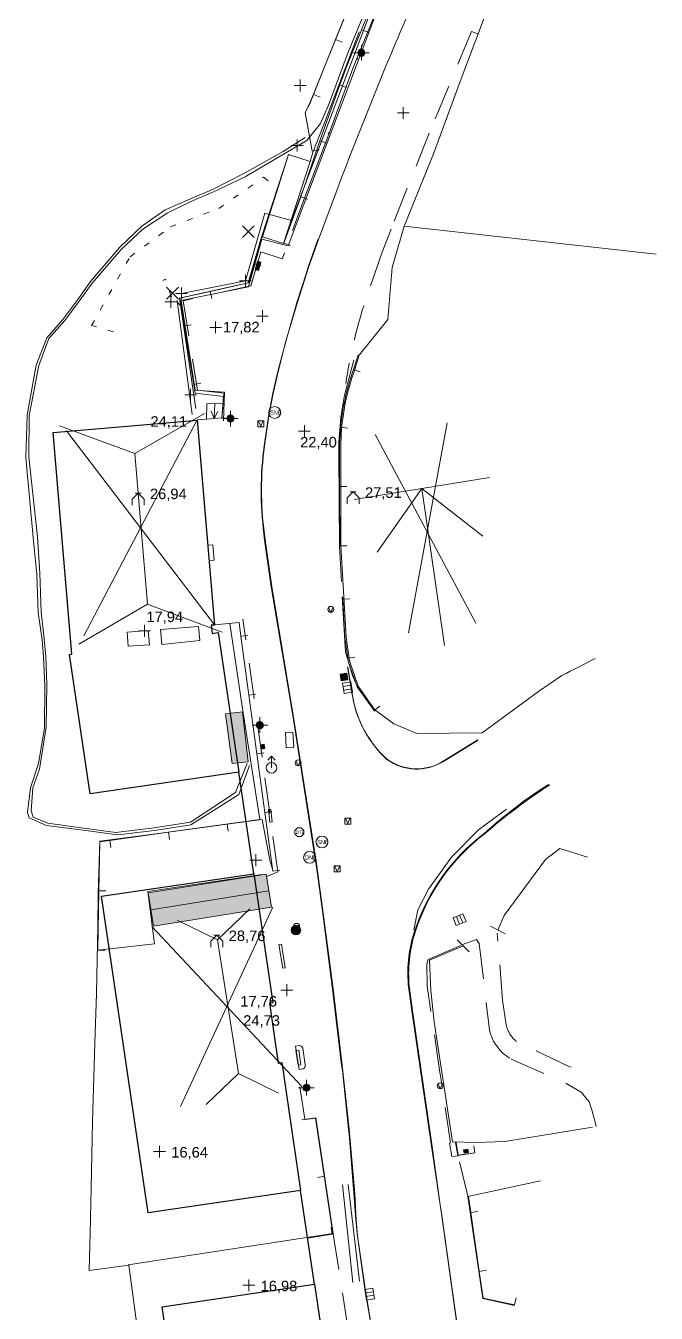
# Model space of a CAD drawing. Header units: metres. Extents: x 102202 to 102550, y 6536111 to 6536964.
# Drawn here: x 102205.6 to 102258.8, y 6536503.3 to 6536611.9 of the extents above; entities that cross this region are included whole.
import ezdxf
from ezdxf.enums import TextEntityAlignment as Align

# ---------------------------------------------------------------- set-up
doc = ezdxf.new("R2010")
doc.units = ezdxf.units.M
for name, pattern in [('BH90_AGOSLAGSGR', [1.5, 0.5, -1, 0]), ('BH90_GRANS_VAGOMR_BEF', [11, 6, -2, 1, -2]), ('BH90_KBK_BEF', [5, 3, -2]), ('BH90_KBK_GC', [3, 1, -2, 0]), ('Elledning', [0]), ('HELDRAGEN', [0]), ('Heldragen__skalber__', [0])]:
    doc.linetypes.add(name, pattern=pattern)
for name, color, linetype, lineweight in [('Anläggning  linje - Övrigt', 7, 'HELDRAGEN', 0), ('Höjdinformation  linje - Taknockslinje', 5, 'HELDRAGEN', 0), ('Höjdinformation  punkt - Berghöjd', 1, 'HELDRAGEN', 0), ('Höjdinformation  punkt - Takhöjd', 1, 'HELDRAGEN', 0), ('Höjdtext - Takfotsetikett', 7, 'HELDRAGEN', 0), ('Höjdtext - Takhöjdsetikett nybyggnadskarta', 7, 'HELDRAGEN', 0), ('Kommunikation  linje - Kantsten ök', 7, 'HELDRAGEN', 0), ('Ledningsanordning - Elanordning', 7, 'HELDRAGEN', 0), ('Markanordning  punkt - Grindstolpe', 7, 'HELDRAGEN', 0), ('Terrängpunkt - Gatupunkt', 7, 'HELDRAGEN', 0), ('VA  punkt - Avstängningsventil', 5, 'HELDRAGEN', 0), ('VA  punkt - Brandpost', 5, 'HELDRAGEN', 0), ('VA  punkt - Luftningsbrunn  vatten', 1, 'HELDRAGEN', 0), ('VA  punkt - NB spill', 1, 'HELDRAGEN', 0), ('VA  punkt - SB spill', 1, 'HELDRAGEN', 0), ('VA  punkt - Servisventil', 5, 'HELDRAGEN', 0), ('Väganordning  linje - Vägräcke', 7, 'BH90_GRANS_VAGOMR_BEF', 0), ('Vägkant  linje - Gång- och cykelbana', 7, 'BH90_KBK_GC', 0), ('Vägkant  linje - Gångbana', 7, 'BH90_KBK_GC', 0), ('Vägkant  linje - Körbana', 7, 'BH90_KBK_BEF', 0), ('Vägkant  linje - Körbana på tomt', 7, 'BH90_KBK_BEF', 0), ('Övrigt  linje - Stödmur  underkant', 7, 'HELDRAGEN', 0)]:
    doc.layers.add(name, color=color, linetype=linetype, lineweight=lineweight)
for name, color, linetype, lineweight, true_color in [('Byggnad  linje - Komplementbyggnad', 7, 'HELDRAGEN', 9, 0x804000), ('Byggnad  linje - Övrig byggnad', 7, 'HELDRAGEN', 9, 0x804000), ('Byggnadstillbehör  linje - Altan', 7, 'HELDRAGEN', 0, 0x804000), ('Byggnadstillbehör  linje - Trappa', 7, 'HELDRAGEN', 0, 0x804000), ('El- och telenät  linje - Telekabel  utsatt', 7, 'HELDRAGEN', 0, 0xff8000), ('Höjdinformation  linje - Markbrytlinje', 7, 'HELDRAGEN', 0, 0x5f9ea0), ('Höjdinformation  linje - Markhöjdslinje', 7, 'HELDRAGEN', 0, 0x800080), ('Höjdinformation  linje - Takbrytlinje', 7, 'HELDRAGEN', 0, 0x800080), ('Kartografi  linje  bebyggelse - Byggnad  beteckning', 7, 'HELDRAGEN', 0, 0x804000), ('Kartografi  linje  bebyggelse - Byggnadstillbehör  beteckning', 7, 'HELDRAGEN', 0, 0x804000), ('Kartografisk text höjd och stomnät - Markhöjd_etikett', 9, 'HELDRAGEN', 0, 0x808080), ('Kartografisk text höjd och stomnät - Sockehöjd_etikett', 7, 'HELDRAGEN', 0, 0x804000), ('Ledning  linje - Elledning', 7, 'Elledning', 0, 0xff8000), ('Ledningsanordning - Teleanordning', 7, 'HELDRAGEN', 0, 0x800080), ('Markanordning  linje - Staket', 7, 'BH90_STAKET_V', 0, 0x059033), ('Markanordning  linje - Stödmur', 7, 'Continuous', 0, 0x666666), ('Markanordning  linje - Övrigt', 7, 'HELDRAGEN', 0, 0x666666), ('Markkantlinje - Övrig mark', 7, 'BH90_AGOSLAGSGR', 0, 0x008000), ('Terrängpunkt - Markhöjd', 7, 'HELDRAGEN', 0, 0x008000), ('Terrängpunkt - Ospecificerad', 7, 'HELDRAGEN', 0, 0x804000), ('VA  punkt - NB dag', 7, 'HELDRAGEN', 0, 0x008000), ('VA  punkt - RB', 7, 'HELDRAGEN', 0, 0x008000), ('VA  punkt - TB dag', 7, 'HELDRAGEN', 0, 0x008000)]:
    doc.layers.add(name, color=color, linetype=linetype, lineweight=lineweight, true_color=true_color)
doc.layers.add('Nybyggnad', color=4, linetype='Continuous')
doc.styles.add('Arial', font='arial.ttf')
doc.styles.add('Arial Narrow', font='ARIALN.TTF')
doc.linetypes.add('BH90_STAKET_V', pattern='A,0,[1,tcsingleline.shx,S=0.707107,R=135,X=2.5,Y=0],0,[1,tcsingleline.shx,S=0.707107,R=135,X=2,Y=0],0,[1,tcsingleline.shx,S=2.5,R=0,X=0,Y=0],0,[1,tcsingleline.shx,S=2.5,R=0,X=2.5,Y=0],-5', length=5)

# ---------------------------------------------------------------- blocks, each defined once
blk = doc.blocks.new('Grind', base_point=(104265.542778, 6536174.27539))
at = {"color": 0, "linetype": 'Heldragen__skalber__', "lineweight": 13}
blk.add_lwpolyline([(104265.042778, 6536173.77539), (104266.042778, 6536174.77539)], dxfattribs=at)
blk = doc.blocks.new('Takhöjd', base_point=(103707.200883, 6535346.45879))
at = {"color": 36, "true_color": 0x804000}
for points in [[(103707.200883, 6535346.95879), (103706.700883, 6535346.45879), (103706.700883, 6535345.95879)], [(103706.950883, 6535346.95879), (103707.450883, 6535346.95879)], [(103707.200883, 6535346.95879), (103707.700883, 6535346.45879), (103707.700883, 6535345.95879)]]:
    blk.add_lwpolyline(points, dxfattribs=at)
blk = doc.blocks.new('Kryss', base_point=(106305.106, 6538322.0946))
at = {"color": 0, "linetype": 'HELDRAGEN'}
for points in [[(106304.606, 6538321.5946), (106305.606, 6538322.5946)], [(106304.606, 6538322.5946), (106305.606, 6538321.5946)]]:
    blk.add_lwpolyline(points, dxfattribs=at)
blk = doc.blocks.new('HP', base_point=(102080.709706, 6536617.60651))
for points in [[(102080.709706, 6536617.10651), (102080.709706, 6536618.10651)], [(102080.209706, 6536617.60651), (102081.209706, 6536617.60651)]]:
    blk.add_lwpolyline(points)
blk = doc.blocks.new('Belysningsstolpe', base_point=(102676.543195, 6537864.24634, 6.866687))
at = {"true_color": 0xfafafa}
blk.add_hatch(color=7, dxfattribs=at).paths.add_polyline_path([(102676.843195, 6537864.24634, 1), (102676.243195, 6537864.24634, 0.9999999999)])
at = {"color": 30, "linetype": 'Heldragen__skalber__', "lineweight": 9, "true_color": 0xff8000, "elevation": 6.866687}
for points in [[(102676.543195, 6537864.54634), (102676.543195, 6537864.90634)], [(102676.243195, 6537864.24634), (102675.883195, 6537864.24634)], [(102676.543195, 6537863.94634), (102676.543195, 6537863.58634)], [(102676.843195, 6537864.24634), (102677.203195, 6537864.24634)]]:
    blk.add_lwpolyline(points, dxfattribs=at)
blk.add_lwpolyline([(102676.843195, 6537864.24634, 1), (102676.243195, 6537864.24634, 0.9999999999), (102676.843195, 6537864.24634)], format="xyb", close=True, dxfattribs=at)
blk = doc.blocks.new('Kabelskåp', base_point=(103540.74183, 6537148.87219, 10.10918))
at = {"color": 30, "true_color": 0xff8000, "elevation": 10.10918}
blk.add_lwpolyline([(103540.36683, 6537149.02219), (103541.11683, 6537149.02219), (103541.11683, 6537148.72219), (103540.36683, 6537148.72219)], close=True, dxfattribs=at)
for points in [[(103541.11683, 6537148.97219), (103540.36683, 6537148.97219)], [(103541.11683, 6537148.92219), (103540.36683, 6537148.92219)], [(103541.11683, 6537148.87219), (103540.36683, 6537148.87219)], [(103541.11683, 6537148.82219), (103540.36683, 6537148.82219)], [(103541.11683, 6537148.77219), (103540.36683, 6537148.77219)]]:
    blk.add_lwpolyline(points, dxfattribs=at)
blk = doc.blocks.new('Telekabelskåp', base_point=(102282.565803, 6538228.93629))
at = {"color": 216, "true_color": 0x800080}
blk.add_lwpolyline([(102282.378303, 6538228.78629), (102282.753303, 6538228.78629), (102282.753303, 6538229.08629), (102282.378303, 6538229.08629)], close=True, dxfattribs=at)
for points in [[(102282.378303, 6538229.03629), (102282.753303, 6538229.03629)], [(102282.378303, 6538228.98629), (102282.753303, 6538228.98629)], [(102282.378303, 6538228.93629), (102282.753303, 6538228.93629)], [(102282.378303, 6538228.88629), (102282.753303, 6538228.88629)], [(102282.378303, 6538228.83629), (102282.753303, 6538228.83629)]]:
    blk.add_lwpolyline(points, dxfattribs=at)
blk = doc.blocks.new('Servisventil', base_point=(102222.552103, 6536575.7369))
at = {"color": 5}
blk.add_lwpolyline([(102222.366577, 6536575.90447), (102222.552103, 6536575.4869), (102222.737628, 6536575.90447)], dxfattribs=at)
blk.add_circle((102222.552103, 6536575.7369), 0.25, dxfattribs=at)
blk = doc.blocks.new('Rännstensbrunn', base_point=(102231.916048, 6536554.37006))
at = {"color": 96, "true_color": 0x008000}
blk.add_lwpolyline([(102231.466048, 6536554.72006), (102232.366048, 6536554.72006), (102232.366048, 6536554.02006), (102231.466048, 6536554.02006)], close=True, dxfattribs=at)
for points in [[(102231.766048, 6536554.72006), (102231.766048, 6536554.02006)], [(102232.066048, 6536554.72006), (102232.066048, 6536554.02006)]]:
    blk.add_lwpolyline(points, dxfattribs=at)
blk = doc.blocks.new('Brandpost', base_point=(102234.726017, 6536561.92344))
blk.add_hatch(color=5).paths.add_polyline_path([(102234.446017, 6536561.64344), (102234.446017, 6536562.20344), (102235.006017, 6536562.20344), (102235.006017, 6536561.64344)])
at = {"color": 5}
blk.add_lwpolyline([(102234.446017, 6536561.64344), (102234.446017, 6536562.20344), (102235.006017, 6536562.20344), (102235.006017, 6536561.64344)], close=True, dxfattribs=at)
blk = doc.blocks.new('Avstängningsventil', base_point=(102222.52734, 6536574.88349))
at = {"color": 5}
blk.add_lwpolyline([(102222.27734, 6536574.63349), (102222.27734, 6536575.13349), (102222.77734, 6536575.13349), (102222.77734, 6536574.63349)], close=True, dxfattribs=at)
blk.add_lwpolyline([(102222.341814, 6536575.09228), (102222.52734, 6536574.67471), (102222.712866, 6536575.09228)], dxfattribs=at)
blk = doc.blocks.new('Nedstigningsbrunn spill', base_point=(102221.218769, 6536536.84013))
blk.add_circle((102221.218769, 6536536.84013), 0.5)
at = {"style": 'Arial Narrow', "width": 1}
blk.add_text('SNB', height=0.35, dxfattribs=at).set_placement((102220.815718, 6536536.66068))
blk = doc.blocks.new('Spolbrunn spill', base_point=(102220.20778, 6536527.08002))
for points in [[(102219.85778, 6536526.88637), (102219.85778, 6536527.27367)], [(102219.90778, 6536526.81545), (102219.90778, 6536527.3446)], [(102219.95778, 6536526.76777), (102219.95778, 6536527.39227)], [(102220.00778, 6536526.73361), (102220.00778, 6536527.42643)], [(102220.05778, 6536526.70921), (102220.05778, 6536527.45083)], [(102220.10778, 6536526.69272), (102220.10778, 6536527.46732)], [(102220.15778, 6536526.68316), (102220.15778, 6536527.47688)], [(102220.20778, 6536526.68002), (102220.20778, 6536527.48002)], [(102220.25778, 6536526.68316), (102220.25778, 6536527.47688)], [(102220.30778, 6536526.69272), (102220.30778, 6536527.46732)], [(102220.35778, 6536526.70921), (102220.35778, 6536527.45083)], [(102220.40778, 6536526.73361), (102220.40778, 6536527.42643)], [(102220.45778, 6536526.76777), (102220.45778, 6536527.39227)], [(102220.50778, 6536526.81545), (102220.50778, 6536527.3446)], [(102220.55778, 6536526.88637), (102220.55778, 6536527.27367)]]:
    blk.add_lwpolyline(points)
blk.add_circle((102220.20778, 6536527.08002), 0.4)
blk = doc.blocks.new('Nedstigningsbrunn dag', base_point=(102218.994955, 6536536.63797))
at = {"color": 96, "true_color": 0x008000}
blk.add_circle((102218.994955, 6536536.63797), 0.5, dxfattribs=at)
at = {"color": 96, "true_color": 0x008000, "style": 'Arial Narrow', "width": 1}
blk.add_text('DNB', height=0.35, dxfattribs=at).set_placement((102218.591904, 6536536.45851))
blk = doc.blocks.new('Tillsynsbrunn dag', base_point=(102223.050323, 6536539.80558))
at = {"color": 96, "true_color": 0x008000}
blk.add_lwpolyline([(102222.890323, 6536539.43898), (102223.210323, 6536539.43899), (102223.427923, 6536539.67359), (102223.427923, 6536539.93755), (102223.210323, 6536540.17218), (102222.890323, 6536540.17219), (102222.672719, 6536539.93754), (102222.672719, 6536539.6736)], close=True, dxfattribs=at)
at = {"color": 96, "true_color": 0x008000, "style": 'Arial Narrow'}
blk.add_text('DTB', height=0.28, dxfattribs=at).set_placement((102222.727882, 6536539.66201))
blk = doc.blocks.new('Luftningsbrunn vatten', base_point=(102221.220304, 6536534.06002))
at = {"color": 5}
for points in [[(102220.919849, 6536534.70398), (102221.220304, 6536535.06002), (102221.520758, 6536534.70398)], [(102221.220304, 6536534.06002), (102221.220304, 6536535.06002)]]:
    blk.add_lwpolyline(points, dxfattribs=at)
at = {"color": 5, "lineweight": 15}
blk.add_circle((102221.220304, 6536534.06002), 0.45, dxfattribs=at)

msp = doc.modelspace()

# ---------------------------------------------------------------- hatches: boundary and pattern name
at = {"layer": 'Byggnad  linje - Komplementbyggnad', "true_color": 0xd3cebc}
msp.add_hatch(color=9, dxfattribs=at).paths.add_polyline_path([(102226.38, 6536537.52), (102225.93, 6536540.32), (102215.97, 6536538.73), (102216.42, 6536535.92)])
at = {"layer": 'Byggnad  linje - Övrig byggnad', "true_color": 0xd3cebc}
msp.add_hatch(color=9, dxfattribs=at).paths.add_polyline_path([(102223.05, 6536549.64), (102222.51, 6536553.84), (102223.93, 6536554.02), (102224.42, 6536549.8)])

# ---------------------------------------------------------------- linework, layer by layer
at = {"layer": 'Anläggning  linje - Övrigt', "linetype": 'HELDRAGEN'}
for points in [[(102227.81, 6536601.02, 13.87), (102225.61, 6536594.09, 17.68), (102227.38, 6536593.52, 17.75), (102229.63, 6536600.43, 13.91)], [(102220.9, 6536578.71, 0), (102220.91, 6536579.99, 0), (102222.29, 6536580.01, 0), (102222.2, 6536578.8, 17.75)]]:
    msp.add_polyline3d(points, close=True, dxfattribs=at)
at = {"layer": 'Byggnad  linje - Komplementbyggnad', "linetype": 'HELDRAGEN'}
msp.add_lwpolyline([(102226.38, 6536537.52), (102225.93, 6536540.32), (102215.97, 6536538.73), (102216.42, 6536535.92)], close=True, dxfattribs=at)
at = {"layer": 'Byggnad  linje - Övrig byggnad', "linetype": 'HELDRAGEN'}
msp.add_lwpolyline([(102223.05, 6536549.64), (102222.51, 6536553.84), (102223.93, 6536554.02), (102224.42, 6536549.8)], close=True, dxfattribs=at)
at = {"layer": 'Byggnadstillbehör  linje - Altan', "linetype": 'HELDRAGEN'}
msp.add_lwpolyline([(102217, 6536560.96), (102217.11, 6536559.7), (102220.32, 6536560.02), (102220.22, 6536561.22)], close=True, dxfattribs=at)
at = {"layer": 'Byggnadstillbehör  linje - Trappa', "linetype": 'HELDRAGEN'}
msp.add_lwpolyline([(102214.19, 6536560.72), (102214.29, 6536559.55), (102216.07, 6536559.67), (102215.97, 6536560.87)], close=True, dxfattribs=at)
at = {"layer": 'Byggnadstillbehör  linje - Trappa', "linetype": 'HELDRAGEN', "elevation": 17.52}
for points in [[(102229.01, 6536525.65, 0.296323), (102228.71, 6536525.86)], [(102229.04, 6536523.9, 0.316282), (102229.23, 6536524.22)]]:
    msp.add_lwpolyline(points, format="xyb", dxfattribs=at)
at = {"layer": 'Byggnadstillbehör  linje - Trappa', "linetype": 'HELDRAGEN'}
for points in [[(102221.12, 6536566.77, 17.92), (102221.54, 6536566.81, 17.93), (102221.43, 6536568.1, 17.92), (102221.01, 6536568.06, 17.92)], [(102227.01, 6536534.38, 17.73), (102227.21, 6536534.42, 17.73), (102227.54, 6536532.41, 17.71), (102227.33, 6536532.38, 17.71)], [(102228.64, 6536524.2, 17.7), (102228.86, 6536524.24, 17.7), (102228.68, 6536525.48, 17.7), (102228.44, 6536525.45, 17.54)]]:
    msp.add_polyline3d(points, close=True, dxfattribs=at)
for points in [[(102228.71, 6536525.86, 17.53), (102228.39, 6536525.8, 17.55), (102228.7, 6536523.85, 17.53)], [(102229.23, 6536524.22, 17.51), (102229.01, 6536525.65, 17.52)], [(102228.7, 6536523.85, 17.53), (102229.04, 6536523.9, 17.52)]]:
    msp.add_polyline3d(points, dxfattribs=at)
at = {"layer": 'El- och telenät  linje - Telekabel  utsatt', "color": 30, "linetype": 'HELDRAGEN', "true_color": 0xff8000}
for points in [[(102234.33, 6536613.25, 14.59), (102232.85, 6536609.65, 14.49), (102231.2, 6536605.19, 14.35), (102230.5, 6536603.63, 14.33), (102229.36, 6536602.21, 13.74), (102227.46, 6536601.08, 13.75), (102224.15, 6536599.15, 13.74), (102221.49, 6536597.88, 13.52), (102219.52, 6536597.03, 13.29), (102217.56, 6536596.07, 13.15), (102215.51, 6536594.72, 13.06), (102213.7, 6536593.01, 12.96), (102211.25, 6536590.17, 12.9), (102210.15, 6536588.66, 12.84), (102208.94, 6536587.01, 12.82), (102207.58, 6536585.49, 12.72), (102206.73, 6536583.22, 12.68), (102205.94, 6536579.02, 12.68), (102205.89, 6536575.51, 12.7), (102206.64, 6536568.78, 12.76), (102206.82, 6536565.7, 12.73), (102206.95, 6536562.41, 12.7), (102207.2, 6536560.16, 12.68), (102207.32, 6536558.65, 12.66), (102207.43, 6536556.33, 12.64), (102207.37, 6536552.71, 12.62), (102206.8, 6536549.18, 12.47), (102206.24, 6536547.6, 12.39), (102206.09, 6536545.66, 12.33), (102206.26, 6536545.12, 12.29), (102207.49, 6536544.63, 12.53), (102210.13, 6536544.24, 13.21), (102213.25, 6536543.84, 14.26), (102216.44, 6536544.23, 15.28), (102219.55, 6536544.69, 15.44), (102223.35, 6536547.21, 15.66), (102224.32, 6536549.66, 15.73)], [(102224.51, 6536549.47, 15.74), (102223.61, 6536547.04, 15.65), (102219.57, 6536544.49, 15.41), (102216.51, 6536543.99, 15.22), (102213.37, 6536543.62, 14.26), (102210.28, 6536544.05, 13.2), (102207.38, 6536544.43, 12.51), (102205.93, 6536545.06, 12.29), (102205.78, 6536545.54, 12.3), (102206.04, 6536547.59, 12.38), (102206.72, 6536549.65, 12.49), (102207.21, 6536552.63, 12.61), (102207.24, 6536556.2, 12.59), (102207.15, 6536558.66, 12.68), (102207.01, 6536560.07, 12.68), (102206.7, 6536562.4, 12.68), (102206.58, 6536565.63, 12.7), (102206.27, 6536568.72, 12.77), (102205.64, 6536575.47, 12.67), (102205.75, 6536579.05, 12.66), (102206.51, 6536583.26, 12.68), (102207.42, 6536585.57, 12.72), (102208.76, 6536587.11, 12.79), (102210.02, 6536588.79, 12.83), (102211.1, 6536590.31, 12.9), (102213.59, 6536593.21, 12.98), (102215.43, 6536594.97, 13.09), (102217.41, 6536596.35, 13.21), (102219.49, 6536597.26, 13.3), (102221.39, 6536598.08, 13.47), (102224.1, 6536599.44, 13.71), (102227.35, 6536601.28, 13.73), (102229.21, 6536602.45, 13.75)], [(102233.23, 6536505.87, 16.87), (102232.37, 6536514.1, 17.15)], [(102232.85, 6536514.13, 17.13), (102233.8, 6536505.98, 16.85)]]:
    msp.add_polyline3d(points, dxfattribs=at)
at = {"layer": 'Höjdinformation  linje - Markbrytlinje', "color": 135, "linetype": 'HELDRAGEN', "true_color": 0x5f9ea0}
msp.add_polyline3d([(102246.22, 6536545.81, 18.18), (102243.84, 6536544.06, 17.96), (102241.57, 6536541.75, 17.73), (102239.64, 6536539.04, 17.56), (102238.74, 6536537.3, 17.46), (102238.38, 6536535.59, 17.42)], dxfattribs=at)
at = {"layer": 'Höjdinformation  linje - Markhöjdslinje', "color": 216, "linetype": 'HELDRAGEN', "true_color": 0x800080}
for points in [[(102250, 6536659.21, 15.46), (102255.31, 6536655.93, 16.24), (102257.92, 6536646.38, 16.93), (102249.15, 6536637.12, 17.14), (102243.98, 6536630.21, 17.2), (102240.65, 6536624.42, 17.25), (102235.13, 6536612.72, 17.42), (102227.78, 6536593.33, 17.72), (102225.57, 6536593.88, 17.76), (102224.43, 6536589.87, 17.81), (102218.76, 6536588.72, 17.84), (102219.95, 6536581.14, 17.85), (102222.42, 6536580.97, 17.74), (102222.33, 6536578.55, 17.74)], [(102255.05, 6536644.54, 16.09), (102243.01, 6536630.28, 14.21), (102234.62, 6536612.76, 14.4), (102228.08, 6536595.46, 14.4), (102225.82, 6536596.07, 14), (102224.17, 6536590.38, 17.33), (102218.77, 6536589.3, 16.26)], [(102219.69, 6536579.09, 15.88), (102218.41, 6536588.71, 15.62)]]:
    msp.add_polyline3d(points, dxfattribs=at)
at = {"layer": 'Höjdinformation  linje - Takbrytlinje', "color": 216, "linetype": 'HELDRAGEN', "true_color": 0x800080}
for points in [[(102208.48, 6536578.14), (102214.85, 6536575.79), (102220.73, 6536579.17)], [(102239.06, 6536572.85), (102235.29, 6536567.47)], [(102239.06, 6536572.85), (102244.21, 6536568.83)], [(102222.22, 6536560.73), (102215.92, 6536563.09), (102210.11, 6536559.72)], [(102218.42, 6536536.43), (102221.82, 6536534.77), (102224.55, 6536537.38)], [(102226.98, 6536521.85), (102223.59, 6536523.5), (102220.86, 6536520.88)]]:
    msp.add_lwpolyline(points, dxfattribs=at)
at = {"layer": 'Höjdinformation  linje - Taknockslinje', "color": 5, "linetype": 'HELDRAGEN'}
for points in [[(102214.85, 6536575.79), (102215.92, 6536563.09)], [(102233.35, 6536571.93), (102244.78, 6536573.77)], [(102239.06, 6536572.85), (102240.99, 6536559.61)], [(102221.82, 6536534.77), (102223.59, 6536523.5)]]:
    msp.add_lwpolyline(points, dxfattribs=at)
at = {"layer": 'Kartografi  linje  bebyggelse - Byggnad  beteckning', "linetype": 'HELDRAGEN'}
for points in [[(102209.07, 6536577.7), (102221.58, 6536561.34)], [(102220.11, 6536578.65), (102210.54, 6536560.43)], [(102241.2, 6536578.4), (102237.93, 6536560.68)], [(102243.61, 6536561.5), (102235.12, 6536577.4)], [(102226.16, 6536538.91), (102216.19, 6536537.32)], [(102226.5, 6536537.53), (102218.7, 6536520.71)], [(102216.27, 6536535.89), (102228.93, 6536522.39)]]:
    msp.add_lwpolyline(points, dxfattribs=at)
at = {"layer": 'Kartografi  linje  bebyggelse - Byggnadstillbehör  beteckning', "linetype": 'HELDRAGEN'}
for points in [[(102221.6, 6536580), (102221.55, 6536578.75)], [(102221.86, 6536579.35), (102221.55, 6536578.75), (102221.28, 6536579.36)]]:
    msp.add_lwpolyline(points, dxfattribs=at)
at = {"layer": 'Kommunikation  linje - Kantsten ök', "color": 7, "linetype": 'HELDRAGEN'}
for points, elevation in [([(102225.76, 6536576.45, 0.066764), (102225.74, 6536569.03)], 17.68), ([(102236.16, 6536550, -0.177346), (102233.21, 6536555.42)], 17.53), ([(102240.86, 6536549.84, -0.303424), (102236.16, 6536550, -0.177346)], 17.96), ([(102244.33, 6536543.69, -0.034523), (102249.86, 6536547.85)], 18.05), ([(102238.56, 6536535.59, -0.151912), (102244.33, 6536543.69, -0.034523)], 17.5), ([(102237.98, 6536531.1, -0.099238), (102238.56, 6536535.59, -0.151912)], 17.38)]:
    msp.add_lwpolyline(points, format="xyb", dxfattribs=dict(at, elevation=elevation))
for points in [[(102230.3, 6536593.84, 17.64), (102229.48, 6536591.51, 17.67), (102229.34, 6536591.03, 17.62), (102228.55, 6536588.62, 17.68), (102227.58, 6536585.25, 17.67), (102226.95, 6536582.82, 17.67), (102226.5, 6536580.88, 17.68), (102226.12, 6536578.93, 17.69), (102225.76, 6536576.45, 17.68)], [(102225.74, 6536569.03, 17.68), (102225.78, 6536568.49, 17.74), (102226.36, 6536564.54, 17.7), (102228.19, 6536553.69, 17.6), (102230.08, 6536541.42, 17.53), (102230.19, 6536540.93, 17.44), (102230.71, 6536536.99, 17.41), (102230.78, 6536536.56, 17.46), (102231.53, 6536530.62, 17.38), (102232.29, 6536524.19, 17.3), (102232.36, 6536523.74, 17.24), (102232.89, 6536518.79, 17.15), (102232.92, 6536518.35, 17.2), (102233.34, 6536513.41, 17.09), (102233.5, 6536511.16, 16.98), (102233.63, 6536509.79, 16.94), (102234.23, 6536505.54, 16.8), (102234.94, 6536501.36, 16.75), (102235.86, 6536495.25, 16.59), (102237.13, 6536486.91, 16.42), (102237.03, 6536486.9, 16.42)], [(102233.21, 6536555.42, 17.51), (102232.81, 6536557.79, 17.48)], [(102243.79, 6536551.64, 18.3), (102240.86, 6536549.84, 17.96)], [(102240.69, 6536487.28, 16.48), (102240.26, 6536490.11, 16.57), (102240.31, 6536490.3, 16.58), (102242.92, 6536496.62, 16.65), (102242.11, 6536501.91, 16.74), (102240.74, 6536511.53, 17.01), (102240.6, 6536512.43, 16.99), (102239.9, 6536517.54, 17.11), (102238.28, 6536528.81, 17.37), (102237.98, 6536531.1, 17.38)]]:
    msp.add_polyline3d(points, dxfattribs=at)
at = {"layer": 'Ledning  linje - Elledning', "color": 30, "linetype": 'Elledning', "true_color": 0xff8000}
msp.add_polyline3d([(102226.43, 6536544.72, 17.57), (102226.32, 6536545.78, 17.56), (102226.12, 6536545.76, 17.56), (102226.24, 6536544.7, 17.57)], close=True, dxfattribs=at)
at = {"layer": 'Markanordning  linje - Staket', "color": 104, "linetype": 'BH90_STAKET_V', "true_color": 0x059033}
msp.add_lwpolyline([(102245.64, 6536615.11), (102244.34, 6536612.54), (102242.22, 6536606.95), (102240.04, 6536601.08), (102237.58, 6536594.99), (102258.85, 6536592.63)], dxfattribs=at)
at = {"layer": 'Markanordning  linje - Staket', "color": 104, "linetype": 'BH90_STAKET_V', "true_color": 0x059033, "elevation": 18.94}
msp.add_lwpolyline([(102233.29, 6536582.55, 0.076339), (102232.23, 6536576.71)], format="xyb", dxfattribs=at)
at = {"layer": 'Markanordning  linje - Staket', "color": 104, "linetype": 'BH90_STAKET_V', "true_color": 0x059033}
msp.add_lwpolyline([(102244.17, 6536552.25), (102248.9, 6536555.71), (102250.88, 6536557.07, 0.00555), (102253.7, 6536558.52)], format="xyb", dxfattribs=at)
for points in [[(102237.58, 6536594.99, 0), (102236.56, 6536591.5, 0), (102236.21, 6536587.11, 0), (102233.79, 6536584.09, 0), (102233.29, 6536582.55, 18.94)], [(102232.23, 6536576.71, 18.89), (102232.22, 6536574.78, 18.88), (102232.24, 6536568.01, 17.75), (102232.47, 6536563.72, 17.62), (102232.67, 6536560.28, 17.7), (102232.95, 6536558.32, 17.72), (102233.7, 6536556.17, 17.72), (102235.08, 6536554.21, 17.78)], [(102235.08, 6536554.21, 17.78), (102236.71, 6536553.01, 17.92), (102238.64, 6536552.19, 18.02), (102244.17, 6536552.25, 18.41)], [(102253.05, 6536541.76, 0), (102250.7, 6536542.49, 18.62), (102249.49, 6536541.55, 18.4), (102246, 6536536.83, 18.09), (102245.48, 6536535.6, 18.06)], [(102242.56, 6536534.27, 17.86), (102239.71, 6536533.05, 17.59), (102239.82, 6536530.46, 17.53), (102240.12, 6536527.86, 0), (102241.64, 6536517.74, 0), (102243.65, 6536517.69, 0)], [(102214.29, 6536507.36, 0), (102231.55, 6536510, 0), (102230.08, 6536519.73, 17.35), (102229.27, 6536519.61, 17.45)], [(102243.65, 6536517.69, 17.67), (102246.07, 6536517.76, 0), (102253.47, 6536518.97, 0)]]:
    msp.add_polyline3d(points, dxfattribs=at)
at = {"layer": 'Markanordning  linje - Stödmur', "color": 251, "linetype": 'Continuous', "true_color": 0x666666}
for points in [[(102231.79, 6536610.73), (102233.65, 6536615.37)], [(102233.97, 6536611.55), (102235.09, 6536614.35)], [(102232.71, 6536608.42), (102233.97, 6536611.55)], [(102233.97, 6536611.55), (102234.53, 6536611.33)], [(102229.92, 6536606.09), (102231.79, 6536610.73)], [(102231.79, 6536610.73), (102232.34, 6536610.51)], [(102232.15, 6536606.89), (102232.71, 6536608.42)], [(102232.71, 6536608.42), (102232.71, 6536608.42)], [(102232.71, 6536608.42), (102232.71, 6536608.42)], [(102229.69, 6536605.52), (102229.92, 6536606.09)], [(102229.92, 6536606.09), (102230.48, 6536605.87)], [(102231.04, 6536603.84), (102232.15, 6536606.89)], [(102232.15, 6536606.89), (102232.72, 6536606.68)], [(102229.23, 6536604.57), (102229.69, 6536605.48)], [(102229.69, 6536605.48), (102229.69, 6536605.52)], [(102229.69, 6536605.52), (102229.69, 6536605.52)], [(102229.69, 6536605.52), (102229.69, 6536605.52)], [(102229.82, 6536601.3), (102229.23, 6536604.57)], [(102229.23, 6536604.57), (102229.23, 6536604.57)], [(102229.23, 6536604.57), (102229.23, 6536604.57)], [(102230.47, 6536602.18), (102231.04, 6536603.84)], [(102231.04, 6536603.84), (102231.04, 6536603.84)], [(102231.04, 6536603.84), (102231.04, 6536603.84)], [(102228.86, 6536597.45), (102230.47, 6536602.18)], [(102230.47, 6536602.18), (102231.04, 6536601.99)], [(102229.82, 6536601.3), (102230.41, 6536601.41)], [(102227.41, 6536593.55), (102228.86, 6536597.45)], [(102228.86, 6536597.45), (102229.43, 6536597.26)], [(102224.93, 6536591.79), (102225.6, 6536594.07)], [(102227.41, 6536593.55), (102227.97, 6536593.34)], [(102224.45, 6536590.19), (102224.93, 6536591.79)], [(102224.93, 6536591.79), (102225.5, 6536591.62)], [(102221.2, 6536589.47), (102224.45, 6536590.19)], [(102218.63, 6536588.91), (102221.2, 6536589.47)], [(102219.01, 6536586.57), (102218.63, 6536588.91)], [(102218.63, 6536588.91), (102218.63, 6536588.91)], [(102218.63, 6536588.91), (102218.63, 6536588.91)], [(102221.2, 6536589.47), (102221.33, 6536588.89)], [(102219.01, 6536586.57), (102219.61, 6536586.66)], [(102219.82, 6536581.63), (102219.01, 6536586.57)], [(102233.29, 6536582.88), (102233.69, 6536584.12)], [(102233.01, 6536582.01), (102233.2, 6536582.58)], [(102233.2, 6536582.58), (102233.29, 6536582.88)], [(102233.29, 6536582.88), (102233.86, 6536582.69)], [(102219.82, 6536581.63), (102220.41, 6536581.73)], [(102219.94, 6536580.88), (102219.82, 6536581.63)], [(102232.69, 6536580.86), (102232.84, 6536581.44)], [(102232.84, 6536581.44), (102233.01, 6536582.01)], [(102232.84, 6536581.44), (102232.84, 6536581.44)], [(102232.84, 6536581.44), (102232.84, 6536581.44)], [(102233.01, 6536582.01), (102233.01, 6536582.01)], [(102233.01, 6536582.01), (102233.01, 6536582.01)], [(102222.34, 6536580.61), (102219.94, 6536580.88)], [(102219.94, 6536580.88), (102219.94, 6536580.88)], [(102219.94, 6536580.88), (102219.94, 6536580.88)], [(102222.2, 6536578.8), (102222.34, 6536580.61)], [(102232.44, 6536579.69), (102232.56, 6536580.27)], [(102232.56, 6536580.27), (102232.69, 6536580.86)], [(102232.56, 6536580.27), (102232.56, 6536580.27)], [(102232.56, 6536580.27), (102232.56, 6536580.27)], [(102232.69, 6536580.86), (102232.69, 6536580.86)], [(102232.69, 6536580.86), (102232.69, 6536580.86)], [(102222.2, 6536578.8), (102222.8, 6536578.75)], [(102232.26, 6536578.5), (102232.34, 6536579.1)], [(102232.34, 6536579.1), (102232.44, 6536579.69)], [(102232.34, 6536579.1), (102232.34, 6536579.1)], [(102232.34, 6536579.1), (102232.34, 6536579.1)], [(102232.44, 6536579.69), (102232.44, 6536579.69)], [(102232.44, 6536579.69), (102232.44, 6536579.69)], [(102220.11, 6536578.65), (102220.9, 6536578.71)], [(102220.11, 6536578.65), (102220.15, 6536578.05)], [(102232.16, 6536577.31), (102232.2, 6536577.91)], [(102232.2, 6536577.91), (102232.21, 6536578.01)], [(102232.2, 6536577.91), (102232.2, 6536577.91)], [(102232.2, 6536577.91), (102232.2, 6536577.91)], [(102232.21, 6536578.01), (102232.26, 6536578.5)], [(102232.21, 6536578.01), (102232.81, 6536577.95)], [(102232.26, 6536578.5), (102232.26, 6536578.5)], [(102232.26, 6536578.5), (102232.26, 6536578.5)], [(102232.12, 6536574.78), (102232.13, 6536576.71)], [(102232.13, 6536576.71), (102232.16, 6536577.31)], [(102232.13, 6536576.71), (102232.13, 6536576.71)], [(102232.13, 6536576.71), (102232.13, 6536576.71)], [(102232.16, 6536577.31), (102232.16, 6536577.31)], [(102232.16, 6536577.31), (102232.16, 6536577.31)], [(102232.13, 6536573.01), (102232.12, 6536574.78)], [(102232.12, 6536574.78), (102232.12, 6536574.78)], [(102232.12, 6536574.78), (102232.12, 6536574.78)], [(102232.14, 6536568.01), (102232.13, 6536573.01)], [(102232.13, 6536573.01), (102232.73, 6536573.01)], [(102232.14, 6536568.01), (102232.74, 6536568.01)], [(102232.39, 6536563.52), (102232.37, 6536563.71)], [(102232.39, 6536563.52), (102232.99, 6536563.55)], [(102232.57, 6536560.27), (102232.39, 6536563.52)], [(102223.64, 6536561.54), (102221.58, 6536561.34)], [(102223.79, 6536560.38), (102223.64, 6536561.54)], [(102223.79, 6536560.38), (102224.39, 6536560.46)], [(102224.47, 6536555.42), (102223.79, 6536560.38)], [(102232.82, 6536558.54), (102232.57, 6536560.27)], [(102232.57, 6536560.27), (102232.57, 6536560.27)], [(102232.57, 6536560.27), (102232.57, 6536560.27)], [(102232.82, 6536558.54), (102233.41, 6536558.62)], [(102232.85, 6536558.29), (102232.82, 6536558.54)], [(102233.61, 6536556.12), (102232.85, 6536558.29)], [(102232.85, 6536558.29), (102232.85, 6536558.29)], [(102232.85, 6536558.29), (102232.85, 6536558.29)], [(102235.05, 6536554.13), (102233.61, 6536556.12)], [(102233.61, 6536556.12), (102233.61, 6536556.12)], [(102233.61, 6536556.12), (102233.61, 6536556.12)], [(102224.47, 6536555.42), (102225.06, 6536555.5)], [(102225.14, 6536550.47), (102224.47, 6536555.42)], [(102235.05, 6536554.13), (102235.53, 6536554.48)], [(102225.14, 6536550.47), (102225.73, 6536550.55)], [(102225.81, 6536545.51), (102225.14, 6536550.47)], [(102225.81, 6536545.51), (102226.41, 6536545.6)], [(102226.48, 6536540.56), (102225.81, 6536545.51)], [(102217.69, 6536543.85), (102222.64, 6536544.53)], [(102222.64, 6536544.53), (102225.56, 6536544.94)], [(102222.64, 6536544.53), (102222.73, 6536543.94)], [(102211.8, 6536538.91), (102211.88, 6536543.04)], [(102211.88, 6536543.04), (102212.74, 6536543.16)], [(102211.88, 6536543.04), (102211.88, 6536543.04)], [(102211.88, 6536543.04), (102211.88, 6536543.04)], [(102212.74, 6536543.16), (102217.69, 6536543.85)], [(102212.74, 6536543.16), (102212.82, 6536542.57)], [(102217.69, 6536543.85), (102217.77, 6536543.25)], [(102226.48, 6536540.56), (102227.08, 6536540.64)], [(102211.71, 6536533.91), (102211.8, 6536538.91)], [(102211.8, 6536538.91), (102212.4, 6536538.9)], [(102211.71, 6536533.91), (102212.31, 6536533.9)], [(102230.11, 6536519.77), (102229.52, 6536519.68)], [(102230.11, 6536519.77), (102230.86, 6536514.83)], [(102242.12, 6536516.6), (102241.95, 6536517.68)], [(102243.55, 6536516.82), (102243.46, 6536517.41)], [(102243.55, 6536516.82), (102242.12, 6536516.6)], [(102242.12, 6536516.6), (102242.12, 6536516.6)], [(102242.12, 6536516.6), (102242.12, 6536516.6)], [(102230.86, 6536514.83), (102230.27, 6536514.74)], [(102230.86, 6536514.83), (102231.59, 6536509.97)], [(102243.19, 6536511.76), (102242.99, 6536513.13)], [(102243.19, 6536511.76), (102243.78, 6536511.85)], [(102243.91, 6536506.81), (102243.19, 6536511.76)], [(102231.51, 6536509.96), (102231.41, 6536510.55)], [(102231.51, 6536509.96), (102229.42, 6536509.61)], [(102231.59, 6536509.97), (102231.51, 6536509.96)], [(102231.59, 6536509.97), (102231.59, 6536509.97)], [(102231.59, 6536509.97), (102231.59, 6536509.97)], [(102243.91, 6536506.81), (102244.51, 6536506.9)], [(102244.24, 6536504.55), (102243.91, 6536506.81)], [(102246.9, 6536503.98), (102244.24, 6536504.55)], [(102244.24, 6536504.55), (102244.24, 6536504.55)], [(102244.24, 6536504.55), (102244.24, 6536504.55)], [(102246.9, 6536503.98), (102247.02, 6536504.57)]]:
    msp.add_lwpolyline(points, dxfattribs=at)
at = {"layer": 'Markanordning  linje - Övrigt', "color": 251, "linetype": 'HELDRAGEN', "true_color": 0x666666}
msp.add_polyline3d([(102227.55, 6536552.26, 17.6), (102228.19, 6536552.29, 17.59), (102228.26, 6536550.99, 17.58), (102227.61, 6536550.96, 17.58)], close=True, dxfattribs=at)
at = {"layer": 'Markkantlinje - Övrig mark', "color": 96, "linetype": 'BH90_AGOSLAGSGR', "true_color": 0x008000}
for points in [[(102213.04, 6536586.06, 13.27), (102211.19, 6536586.59, 13.06), (102214.44, 6536592.39, 13.08), (102217.85, 6536594.91, 13.25), (102221.93, 6536596.47, 13.85), (102225.7, 6536599.11, 14.04), (102226.87, 6536598.13, 14.97)], [(102218.71, 6536588.29, 16.14), (102217.95, 6536589.01, 15.63), (102217.42, 6536590.51, 15.55), (102217.21, 6536590.4, 15.35)]]:
    msp.add_polyline3d(points, dxfattribs=at)
at = {"layer": 'Nybyggnad', "linetype": 'Continuous'}
for points in [[(102207.95, 6536577.58), (102220.11, 6536578.61), (102221.57, 6536561.33), (102221.28, 6536561.31), (102221.38, 6536560.63), (102221.89, 6536560.7), (102223.63, 6536548.93), (102211.07, 6536547.08), (102209.33, 6536558.85), (102209.54, 6536558.88)], [(102215.97, 6536511.74), (102212.03, 6536538.45), (102224.9, 6536540.34), (102226.5, 6536529.46), (102226.2, 6536529.42), (102226.95, 6536524.37), (102227.24, 6536524.42), (102228.83, 6536513.63)], [(102228.99, 6536476.25), (102224.34, 6536475.57), (102223.32, 6536482.49), (102220.35, 6536482.06), (102217.14, 6536503.82), (102230, 6536505.72), (102231.43, 6536496.02), (102231.12, 6536495.98), (102231.86, 6536490.93), (102232.17, 6536490.98), (102233.21, 6536483.95), (102227.96, 6536483.18)]]:
    msp.add_lwpolyline(points, close=True, dxfattribs=at)
for points in [[(102224.9, 6536540.34), (102223.63, 6536548.93)], [(102230, 6536505.72), (102228.83, 6536513.63)]]:
    msp.add_lwpolyline(points, dxfattribs=at)
at = {"layer": 'Väganordning  linje - Vägräcke', "color": 7, "linetype": 'BH90_GRANS_VAGOMR_BEF'}
msp.add_lwpolyline([(102257.56, 6536646.08), (102254.46, 6536643.14), (102251.05, 6536639.66), (102248.08, 6536636.17), (102244.8, 6536631.68), (102242.63, 6536628.41), (102240.74, 6536624.87), (102238.84, 6536621.29), (102237.02, 6536617.43), (102235.03, 6536612.69), (102233.25, 6536608.29), (102231.23, 6536602.75), (102229.18, 6536597.43)], dxfattribs=at)
at = {"layer": 'Vägkant  linje - Gång- och cykelbana', "color": 7, "linetype": 'BH90_KBK_BEF', "lineweight": 0}
for points in [[(102229.18, 6536597.43, 17.67), (102227.28, 6536592.21, 17.73), (102225.47, 6536592.81, 17.75), (102224.62, 6536589.94, 17.77)], [(102225.94, 6536540.08, 17.52), (102226.91, 6536540.52, 17.56), (102225.59, 6536550.18, 17.61), (102223.97, 6536561.83, 17.73)], [(102228.78, 6536522.37, 17.43), (102229.2, 6536519.65, 17.37)]]:
    msp.add_polyline3d(points, dxfattribs=at)
at = {"layer": 'Vägkant  linje - Gångbana', "color": 7, "linetype": 'BH90_KBK_BEF', "lineweight": 0}
for points, elevation in [([(102244.78, 6536527.15, 0.208476), (102246.61, 6536524.71)], 18.25), ([(102247.06, 6536526.19, -0.164221), (102246.18, 6536527.6)], 18.41)]:
    msp.add_lwpolyline(points, format="xyb", dxfattribs=dict(at, elevation=elevation))
for points in [[(102246.18, 6536527.6, 18.3), (102245.88, 6536529.68, 18.21), (102245.42, 6536535.33, 18)], [(102242.96, 6536513.14, 17.21), (102242.13, 6536516.56, 17.25), (102241.6, 6536516.5, 17.22), (102241.41, 6536517.63, 17.22), (102241.48, 6536517.66, 17.22), (102240.57, 6536523.79, 17.34), (102239.52, 6536530.87, 17.5), (102239.48, 6536532.71, 17.53), (102239.59, 6536533.12, 17.57), (102242.44, 6536534.35, 17.82), (102243.69, 6536534.8, 17.87)], [(102243.69, 6536534.8, 17.87), (102243.9, 6536534.46, 17.9), (102244.78, 6536527.15, 18.25)], [(102251.68, 6536524.03, 0), (102251.41, 6536524.12, 18.64), (102247.06, 6536526.19, 18.41)], [(102246.61, 6536524.71, 18.4), (102251.31, 6536522.63, 18.66), (102252.52, 6536521.92, 18.66), (102253.2, 6536521.1, 18.59), (102253.41, 6536520.43, 18.61), (102253.71, 6536519.29, 18.63), (102253.78, 6536519.02, 0)], [(102231.59, 6536509.94, 17.07), (102233.06, 6536500.52, 16.78), (102236.62, 6536477.05, 16.27), (102235.99, 6536476.74, 16.28), (102236.78, 6536475.74, 16.21), (102236.87, 6536475.04, 16.18), (102236.75, 6536474.36, 16.14)]]:
    msp.add_polyline3d(points, dxfattribs=at)
at = {"layer": 'Vägkant  linje - Körbana', "color": 7, "linetype": 'HELDRAGEN'}
msp.add_lwpolyline([(102239.17, 6536615.78, 0.014234), (102231.84, 6536597.86)], format="xyb", dxfattribs=at)
at = {"layer": 'Vägkant  linje - Körbana', "color": 7, "linetype": 'BH90_KBK_BEF', "lineweight": 0, "elevation": 17.41}
msp.add_lwpolyline([(102234.16, 6536588.26, 0.038487), (102232.65, 6536581.7)], format="xyb", dxfattribs=at)
at = {"layer": 'Vägkant  linje - Körbana', "color": 7, "linetype": 'HELDRAGEN'}
for points, elevation in [([(102225.79, 6536576.44, 0.066067), (102225.78, 6536569.02)], 17.66), ([(102236.12, 6536549.99, -0.170103), (102233.19, 6536555.46)], 17.48), ([(102240.89, 6536549.83, -0.306686), (102236.12, 6536549.99, -0.170103)], 17.9), ([(102244.3, 6536543.71, -0.042781), (102249.76, 6536547.89)], 18.04), ([(102238.48, 6536535.57, -0.151518), (102244.3, 6536543.71, -0.042781)], 17.44), ([(102237.92, 6536531.04, -0.101876), (102238.48, 6536535.57, -0.151518)], 17.33)]:
    msp.add_lwpolyline(points, format="xyb", dxfattribs=dict(at, elevation=elevation))
at = {"layer": 'Vägkant  linje - Körbana', "color": 7, "linetype": 'BH90_KBK_BEF', "lineweight": 0}
for points in [[(102243.84, 6536611.18, 17.01), (102243.26, 6536611.41, 17.04), (102239.69, 6536602.82, 17.2), (102236.47, 6536594.73, 17.35), (102235.73, 6536592.78, 17.34)], [(102235.73, 6536592.78, 17.34), (102234.16, 6536588.26, 17.41)], [(102232.13, 6536567.99, 17.58), (102232.36, 6536563.72, 17.5)]]:
    msp.add_polyline3d(points, dxfattribs=at)
at = {"layer": 'Vägkant  linje - Körbana', "color": 7, "linetype": 'HELDRAGEN'}
for points in [[(102231.84, 6536597.86, 0), (102230.34, 6536593.84, 17.56)], [(102230.34, 6536593.84, 17.56), (102229.49, 6536591.5, 17.57), (102228.59, 6536588.64, 17.64), (102227.6, 6536585.28, 17.66), (102226.98, 6536582.84, 17.64), (102226.52, 6536580.87, 17.64), (102226.16, 6536578.97, 17.66), (102225.79, 6536576.44, 17.66)], [(102225.78, 6536569.02, 17.65), (102225.84, 6536568.52, 17.65), (102226.4, 6536564.58, 17.62), (102228.22, 6536553.74, 17.51), (102230.14, 6536541.4, 17.43), (102230.75, 6536537.02, 17.37), (102231.57, 6536530.65, 17.29), (102232.35, 6536524.19, 17.21), (102232.92, 6536518.8, 17.12), (102233.4, 6536513.39, 16.99), (102233.53, 6536511.14, 16.92), (102233.65, 6536509.81, 16.9), (102234.26, 6536505.55, 16.76), (102234.93, 6536501.41, 16.68), (102235.88, 6536495.31, 16.53), (102237.15, 6536486.9, 16.37)], [(102233.19, 6536555.46, 17.41), (102232.8, 6536557.81, 17.43)], [(102243.82, 6536551.62, 18.22), (102240.89, 6536549.83, 17.9)], [(102240.69, 6536487.25, 16.46), (102240.25, 6536490.17, 16.5), (102242.91, 6536496.65, 16.58), (102242.08, 6536501.99, 16.66), (102240.74, 6536511.46, 16.95), (102239.84, 6536517.58, 17.08), (102238.21, 6536528.79, 17.31), (102237.92, 6536531.04, 17.33)]]:
    msp.add_polyline3d(points, dxfattribs=at)
at = {"layer": 'Vägkant  linje - Körbana på tomt', "color": 7, "linetype": 'BH90_KBK_BEF', "lineweight": 0}
msp.add_polyline3d([(102224.62, 6536589.94, 17.77), (102218.93, 6536588.69, 17.75), (102220.12, 6536581.14, 17.82), (102222.37, 6536580.89, 17.79), (102222.34, 6536580.61, 17.76)], dxfattribs=at)
at = {"layer": 'Vägkant  linje - Körbana på tomt', "color": 7, "linetype": 'HELDRAGEN'}
msp.add_polyline3d([(102249.09, 6536514.45, 0), (102242.94, 6536513.13, 17.2)], dxfattribs=at)
at = {"layer": 'Övrigt  linje - Stödmur  underkant', "color": 7, "linetype": 'HELDRAGEN', "elevation": 17.54}
msp.add_lwpolyline([(102232.67, 6536581.26, 0.060727), (102232.06, 6536575.73)], format="xyb", dxfattribs=at)
at = {"layer": 'Övrigt  linje - Stödmur  underkant', "color": 7, "linetype": 'HELDRAGEN'}
for points in [[(102236.32, 6536621.37, 13.68), (102236.15, 6536621.5, 13.49), (102229.68, 6536605.5, 13.71), (102229.22, 6536604.55, 13.62), (102229.81, 6536601.3, 13.79)], [(102229.63, 6536600.43, 13.91), (102229.88, 6536601.2, 13.78), (102230.93, 6536603.91, 14.39), (102233.78, 6536611.38, 14.5)], [(102227.8, 6536601.01, 13.77), (102225.53, 6536594.04, 16.67), (102224.42, 6536590.21, 17.56), (102218.62, 6536588.9, 16.15), (102219.99, 6536579.59, 15.95)], [(102233.33, 6536583.68, 17.46), (102232.67, 6536581.26, 17.54)], [(102232.06, 6536575.73, 17.59), (102232.13, 6536567.96, 17.61)], [(102232.35, 6536563.71, 17.52), (102232.63, 6536559.07, 17.45), (102233.22, 6536557.06, 17.56), (102233.66, 6536556.02, 17.64), (102235.09, 6536554.07, 17.75)], [(102222.85, 6536561.46, 15.18), (102223.96, 6536554.1, 15.4), (102225.4, 6536544.93, 16.09), (102216.63, 6536543.71, 15.24), (102211.9, 6536543.1, 13.76), (102211.75, 6536538.71, 13.7), (102211.71, 6536535.9, 14.23), (102211.63, 6536531.72, 15.75), (102211.6, 6536530.23, 15.96), (102211.47, 6536526.06, 15.61), (102211.28, 6536519.41, 15.5), (102211.17, 6536513.82, 14.54), (102211.11, 6536511.33, 14.15), (102211.1, 6536511.19, 13.66), (102210.99, 6536506.88, 13.5), (102214.34, 6536507.32, 14.94), (102215.84, 6536496.23, 15.53), (102216.02, 6536494.86, 16.03), (102216.25, 6536493.23, 16.06), (102218.4, 6536493.46, 16.48)], [(102225.58, 6536544.93, 16.57), (102226.25, 6536541.5, 17.18), (102226.45, 6536540.73, 17.42)], [(102225.57, 6536540.29, 17.02), (102215.94, 6536538.85, 15.56), (102216.51, 6536534.45, 16.46), (102211.71, 6536533.91, 15.64)], [(102228.95, 6536519.6, 17.33), (102230.11, 6536519.77, 17.35), (102231.59, 6536509.97, 17.08), (102229.42, 6536509.61, 17.07)], [(102243.56, 6536516.81, 17.59), (102242.1, 6536516.58, 17.25), (102241.92, 6536517.67, 17.35)], [(102246.89, 6536503.94, 17.28), (102244.22, 6536504.51, 16.99), (102242.94, 6536513.13, 17.2)]]:
    msp.add_polyline3d(points, dxfattribs=at)

# ---------------------------------------------------------------- block references
at = {"layer": 'Höjdinformation  punkt - Berghöjd', "linetype": 'HELDRAGEN'}
for p in [(102224.42, 6536594.51, 16.3), (102218.03, 6536589.33, 16)]:
    msp.add_blockref('Kryss', p, dxfattribs=at)
at = {"layer": 'Höjdinformation  punkt - Takhöjd', "linetype": 'HELDRAGEN'}
for p in [(102215.12, 6536571.95, 26.94), (102233.27, 6536572.06, 27.51), (102221.77, 6536534.67, 28.76)]:
    msp.add_blockref('Takhöjd', p, dxfattribs=at)
at = {"layer": 'Ledningsanordning - Elanordning'}
for p in [(102233.96, 6536609.6, 17.33), (102222.91, 6536578.75, 17.75), (102225.4, 6536552.89, 17.62), (102229.33, 6536522.3, 17.38)]:
    msp.add_blockref('Belysningsstolpe', p, dxfattribs=at)
at = {"layer": 'Ledningsanordning - Elanordning', "color": 0, "rotation": 73.97700000817512}
msp.add_blockref('Kabelskåp', (102225.24, 6536591.63, 17.75), dxfattribs=at)
at = {"layer": 'Ledningsanordning - Teleanordning', "color": 0}
for p, rotation in [((102225.65, 6536551.07, 17.61), 278.3709999920436), ((102242.8, 6536516.95, 17.65), 9.45400001001932)]:
    msp.add_blockref('Telekabelskåp', p, dxfattribs=dict(at, rotation=rotation))
at = {"layer": 'Markanordning  punkt - Grindstolpe', "linetype": 'HELDRAGEN'}
for p, rotation in [((102245.48, 6536535.6, 18.06), 287.1399999917929), ((102242.56, 6536534.27, 17.86), 90.74500000255108)]:
    msp.add_blockref('Grind', p, dxfattribs=dict(at, rotation=rotation))
at = {"layer": 'Terrängpunkt - Gatupunkt', "color": 7, "linetype": 'HELDRAGEN', "xscale": 0.1, "yscale": 0.1, "zscale": 0.1}
for p in [(102233.61, 6536609.09, 17.51), (102231.19, 6536602.82, 17.57)]:
    msp.add_blockref('HP', p, dxfattribs=at)
at = {"layer": 'Terrängpunkt - Markhöjd', "color": 96, "linetype": 'HELDRAGEN', "true_color": 0x008000}
for p in [(102228.8, 6536606.85, 13.37), (102237.5, 6536604.53, 17.26), (102228.55, 6536601.79, 13.68), (102224.17, 6536590.38, 17.33), (102218.77, 6536589.3, 16.26), (102217.88, 6536588.6, 15.62), (102225.61, 6536587.38, 17.77), (102221.66, 6536586.44, 17.82), (102219.55, 6536580.76, 15.89), (102229.15, 6536577.68, 17.59), (102225.05, 6536541.49, 16.68), (102216.92, 6536516.91, 16.64), (102224.47, 6536505.63, 16.98)]:
    msp.add_blockref('HP', p, dxfattribs=at)
at = {"layer": 'Terrängpunkt - Ospecificerad', "color": 36, "linetype": 'HELDRAGEN', "true_color": 0x804000}
for p in [(102215.67, 6536560.84, 17.94), (102227.67, 6536530.53, 17.76)]:
    msp.add_blockref('HP', p, dxfattribs=at)
at = {"layer": 'VA  punkt - Avstängningsventil', "color": 5, "linetype": 'HELDRAGEN'}
for p in [(102225.47, 6536578.31, 17.69), (102232.81, 6536544.79, 17.46), (102231.92, 6536540.76, 17.41)]:
    msp.add_blockref('Avstängningsventil', p, dxfattribs=at)
at = {"layer": 'VA  punkt - Brandpost', "color": 5, "linetype": 'HELDRAGEN', "rotation": 8.46100001004767}
msp.add_blockref('Brandpost', (102232.49, 6536556.95, 17.42), dxfattribs=at)
at = {"layer": 'VA  punkt - Luftningsbrunn  vatten', "color": 0, "linetype": 'HELDRAGEN'}
msp.add_blockref('Luftningsbrunn vatten', (102226.38, 6536549.28, 17.6), dxfattribs=at)
at = {"layer": 'VA  punkt - NB dag', "color": 96, "linetype": 'HELDRAGEN', "true_color": 0x008000}
msp.add_blockref('Nedstigningsbrunn dag', (102229.59, 6536541.73, 17.53), dxfattribs=at)
at = {"layer": 'VA  punkt - NB spill', "color": 1, "linetype": 'HELDRAGEN'}
for p in [(102226.65, 6536579.26, 17.62), (102230.63, 6536543.03, 17.43)]:
    msp.add_blockref('Nedstigningsbrunn spill', p, dxfattribs=at)
at = {"layer": 'VA  punkt - RB', "color": 96, "linetype": 'HELDRAGEN', "true_color": 0x008000}
for p, rotation in [((102232.79, 6536556.05, 17.39), 279.614999992008), ((102242.25, 6536536.48, 17.74), 202.3059999993625), ((102234.66, 6536504.89, 16.74), 279.0119999920253)]:
    msp.add_blockref('Rännstensbrunn', p, dxfattribs=dict(at, rotation=rotation))
at = {"layer": 'VA  punkt - SB spill', "color": 1, "linetype": 'HELDRAGEN'}
msp.add_blockref('Spolbrunn spill', (102228.44, 6536535.6, 17.51), dxfattribs=at)
at = {"layer": 'VA  punkt - Servisventil', "color": 5, "linetype": 'HELDRAGEN'}
for p in [(102231.38, 6536562.65, 17.5), (102228.63, 6536549.7, 17.55), (102228.5, 6536535.91, 17.5), (102240.62, 6536522.46, 17.3)]:
    msp.add_blockref('Servisventil', p, dxfattribs=at)
at = {"layer": 'VA  punkt - TB dag', "color": 96, "linetype": 'HELDRAGEN', "true_color": 0x008000}
msp.add_blockref('Tillsynsbrunn dag', (102228.73, 6536543.86, 17.54), dxfattribs=at)

# ---------------------------------------------------------------- texts
at = {"layer": 'Höjdtext - Takfotsetikett', "style": 'Arial'}
for s, p in [('24,11', (102219.26, 6536578.06)), ('22,40', (102231.89, 6536576.31)), ('24,73', (102227.09, 6536527.53))]:
    msp.add_text(s, height=0.886, rotation=360, dxfattribs=at).set_placement(p, align=Align.RIGHT)
at = {"layer": 'Höjdtext - Takhöjdsetikett nybyggnadskarta', "style": 'Arial'}
for s, p in [('26,94', (102216.12, 6536571.95)), ('27,51', (102234.27, 6536572.06)), ('28,76', (102222.77, 6536534.67))]:
    msp.add_text(s, height=0.886, rotation=360, dxfattribs=at).set_placement(p)
at = {"layer": 'Kartografisk text höjd och stomnät - Markhöjd_etikett', "style": 'Arial'}
for s, p in [('17,82', (102222.28, 6536586.02)), ('16,64', (102217.92, 6536516.41)), ('16,98', (102225.46, 6536505.13))]:
    msp.add_text(s, height=0.886, rotation=360, dxfattribs=at).set_placement(p)
at = {"layer": 'Kartografisk text höjd och stomnät - Sockehöjd_etikett', "color": 36, "true_color": 0x804000, "style": 'Arial'}
for s, p in [('17,94', (102215.82, 6536561.58)), ('17,76', (102223.75, 6536529.15))]:
    msp.add_text(s, height=0.886, rotation=360, dxfattribs=at).set_placement(p)

doc.saveas('drawing.dxf')
